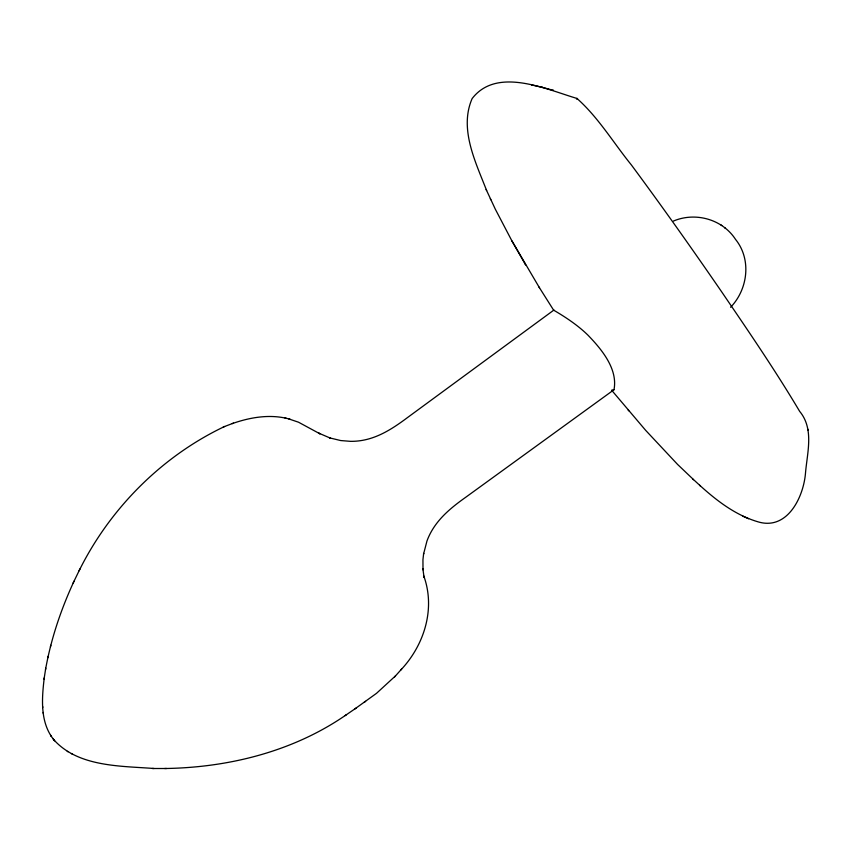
<?xml version="1.0" encoding="UTF-8"?>
<svg xmlns="http://www.w3.org/2000/svg" width="851" height="851" viewBox="0 0 851 851"><rect width="100%" height="100%" fill="white"/><g stroke="black" fill="none" stroke-linecap="round" stroke-linejoin="round"><path stroke-width="1.28" d="M576.467 99.099L576.914 98.408C598.317 117.353 613.422 142.808 631.378 164.945C662.355 206.772 692.406 249.269 721.893 292.159C748.572 331.369 775.399 370.557 799.642 411.341C814.29 428.978 807.184 452.551 805.493 473.135C803.535 497.144 787.42 530.556 758.198 521.886C725.85 512.387 701.405 486.985 677.619 464.465L645.686 430.372L611.741 390.354M44.252 677.853C41.965 697.256 40.05 719.425 51.454 736.551M45.518 669.673C50.932 639.069 60.985 609.38 74.026 581.212M44.039 679.215L45.752 668.152M47.805 657.802L48.177 656.249M50.422 646.898L50.826 645.207M79.09 570.776C109.832 508.568 161.881 456.253 224.611 426.489M73.133 583.052L80.005 568.872M807.971 430.042L808.45 429.404M730.605 307.285C748.04 289.18 751.635 259.225 735.487 239.322C722.446 219.218 695.458 211.729 673.449 221.047M400.672 670.131C424.16 645.345 435.723 608.954 423.787 575.999L424.064 577.425L422.873 568.691L423 569.819L422.947 559.66L423.66 553.384L423.575 554.044L426.968 540.981C434.074 521.674 449.222 508.962 465.816 497.207L613.997 389.737C618.028 368.909 601.572 349.261 587.967 335.177C577.925 325.305 565.234 316.923 553.607 310.147L539.034 287.074M354.718 709.032L376.514 693.331L395.502 675.885M394.524 676.992L401.619 669.067M613.997 389.737L611.869 390.162M164.679 768.517C228.589 767.634 293.552 751.465 346.485 714.649M364.249 702.298L365.622 701.341M345.027 715.659L356.133 708.053M232.195 423.617C249.364 417.575 268.256 414.182 286.276 418.277M223.27 427.011L233.472 423.128M53.719 739.657C78.196 767.081 120.48 765.921 154.031 768.496M152.244 768.506L166.594 768.506M577.51 98.599C546.438 89.515 497.101 66.261 472.145 98.556C458.891 128.905 475.635 162.115 486.634 190.56M542.566 87.387L531.769 84.983L532.396 85.121M288.723 418.894L298.499 422.202L319.997 433.84L318.7 433.116L330.496 438.191L329.603 437.871L340.708 440.552L350.495 441.339C372.323 441.595 389.737 430.861 407.597 417.501L553.99 309.998M284.915 417.947L290.042 419.203M552.852 90.227L553.469 90.387L541.938 87.238M742.88 516.195L748.582 518.759M67.24 751.348L68.006 751.763M71.388 753.571L72.324 754.082M721.031 224.983L721.754 225.526M724.786 227.834L725.35 228.259M692.746 479.081L693.459 479.741M699.565 485.251L700.33 485.942M628.176 410.15L628.74 410.799M51.113 736.041L53.443 739.306M54.198 740.253L54.698 740.87M53.241 739.062L54.07 740.093M50.581 735.211L51.039 735.913M486.144 189.486L495.335 209.229L511.908 240.897L539.545 287.915M511.908 240.897L525.727 265.044M524.503 262.948L525.035 263.895M490.325 198.709L490.782 199.708M42.667 706.458L42.763 707.585M43.188 712.425L43.273 713.372"/></g></svg>
